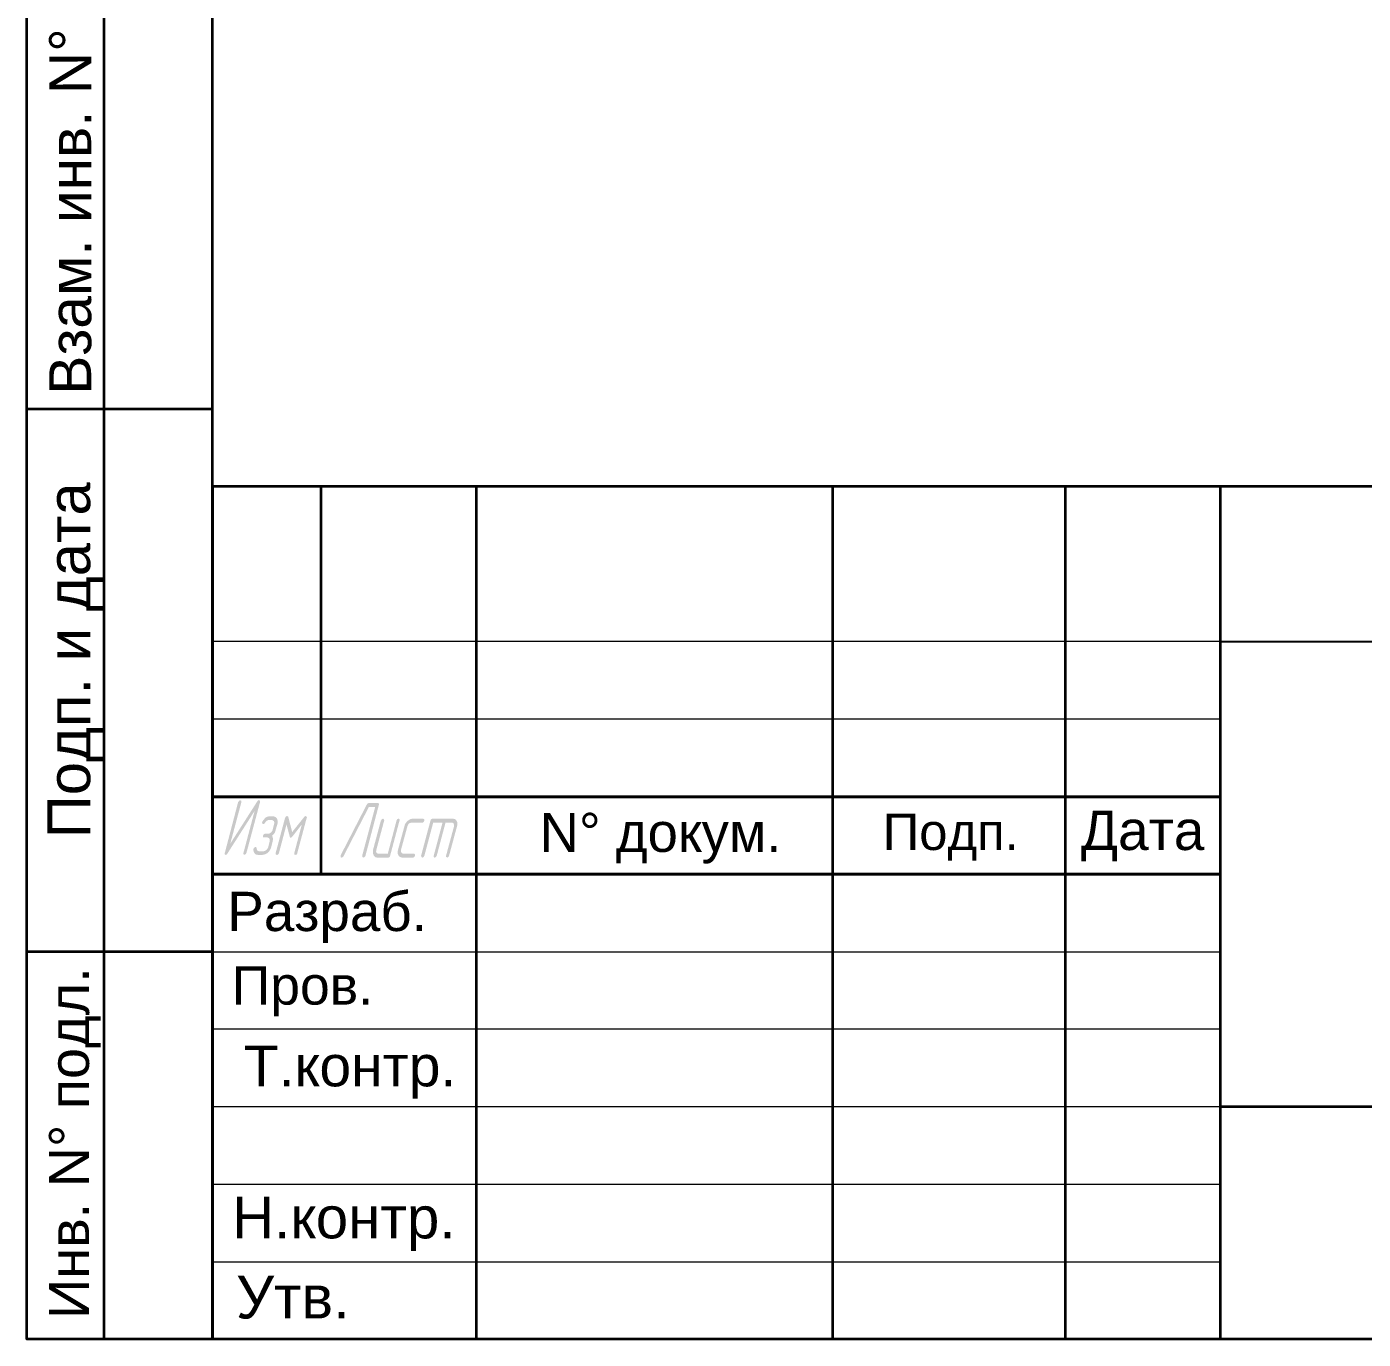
# Model space of a CAD drawing. Header units: millimetres. Extents: x 110 to 278, y 45 to 290.
# Drawn here: x 110.3 to 183.9, y 45.3 to 117.5 of the extents above; entities that cross this region are included whole.
import ezdxf

# ---------------------------------------------------------------- set-up
doc = ezdxf.new("R2010")
doc.units = ezdxf.units.MM
doc.styles.add('Arial$001', font='arial.ttf', dxfattribs={"height": 3.841954})

msp = doc.modelspace()

# ---------------------------------------------------------------- hatches: boundary and pattern name
at = {"true_color": 0x000007}
h = msp.add_hatch(color=7, dxfattribs=at)
h.paths.add_polyline_path([(122.433, 72.064), (122.433, 72.064), (122.431, 72.06), (122.429, 72.056), (122.427, 72.052), (122.425, 72.049), (122.423, 72.045), (122.42, 72.042), (122.418, 72.038), (122.416, 72.035), (122.414, 72.032), (122.412, 72.029), (122.41, 72.026), (122.408, 72.023), (122.406, 72.019), (122.404, 72.016), (122.402, 72.013), (122.4, 72.01), (122.398, 72.007), (122.396, 72.003), (122.394, 72), (122.392, 71.997), (122.389, 71.993), (122.387, 71.989), (122.385, 71.985), (122.383, 71.981), (122.383, 71.981), (122.381, 71.979), (122.379, 71.977), (122.377, 71.976), (122.375, 71.974), (122.373, 71.973), (122.371, 71.972), (122.368, 71.971), (122.366, 71.97), (122.364, 71.969), (122.361, 71.968), (122.359, 71.967), (122.356, 71.967), (122.354, 71.966), (122.351, 71.966), (122.348, 71.966), (122.345, 71.965), (122.342, 71.965), (122.339, 71.965), (122.336, 71.965), (122.332, 71.965), (122.329, 71.965), (122.325, 71.965), (122.321, 71.965), (122.317, 71.965), (122.315, 71.965), (122.313, 71.965), (122.311, 71.965), (122.309, 71.965), (122.307, 71.965), (122.305, 71.965), (122.303, 71.965), (122.301, 71.965), (122.298, 71.966), (122.296, 71.966), (122.294, 71.966), (122.292, 71.967), (122.29, 71.967), (122.288, 71.968), (122.286, 71.969), (122.284, 71.97), (122.282, 71.971), (122.28, 71.972), (122.278, 71.973), (122.276, 71.974), (122.274, 71.976), (122.272, 71.977), (122.27, 71.979), (122.267, 71.981), (122.267, 71.981), (122.265, 71.983), (122.264, 71.986), (122.262, 71.988), (122.261, 71.991), (122.259, 71.994), (122.258, 71.996), (122.257, 72), (122.256, 72.003), (122.256, 72.006), (122.255, 72.009), (122.255, 72.013), (122.255, 72.016), (122.255, 72.02), (122.255, 72.024), (122.256, 72.028), (122.256, 72.031), (122.257, 72.035), (122.258, 72.039), (122.259, 72.043), (122.261, 72.047), (122.262, 72.052), (122.264, 72.056), (122.265, 72.06), (122.267, 72.064), (122.267, 72.064), (122.88, 74.364), (121.39, 72.031), (121.39, 72.031), (121.386, 72.025), (121.382, 72.019), (121.378, 72.013), (121.374, 72.007), (121.37, 72.002), (121.365, 71.997), (121.361, 71.992), (121.357, 71.987), (121.352, 71.983), (121.348, 71.979), (121.343, 71.975), (121.339, 71.971), (121.334, 71.967), (121.329, 71.964), (121.324, 71.961), (121.319, 71.959), (121.314, 71.956), (121.309, 71.954), (121.304, 71.952), (121.298, 71.951), (121.293, 71.95), (121.287, 71.949), (121.281, 71.948), (121.275, 71.948), (121.275, 71.948), (121.273, 71.948), (121.271, 71.948), (121.268, 71.949), (121.266, 71.949), (121.264, 71.95), (121.263, 71.951), (121.261, 71.952), (121.259, 71.953), (121.257, 71.954), (121.255, 71.956), (121.254, 71.957), (121.252, 71.958), (121.25, 71.96), (121.249, 71.962), (121.248, 71.963), (121.246, 71.965), (121.245, 71.967), (121.244, 71.969), (121.244, 71.971), (121.243, 71.973), (121.242, 71.975), (121.242, 71.977), (121.242, 71.979), (121.242, 71.981), (121.24, 71.983), (121.238, 71.986), (121.236, 71.988), (121.235, 71.991), (121.233, 71.994), (121.232, 71.996), (121.231, 72), (121.231, 72.003), (121.23, 72.006), (121.23, 72.009), (121.229, 72.013), (121.229, 72.016), (121.229, 72.02), (121.23, 72.024), (121.23, 72.028), (121.231, 72.031), (121.231, 72.035), (121.232, 72.039), (121.233, 72.043), (121.235, 72.047), (121.236, 72.052), (121.238, 72.056), (121.24, 72.06), (121.242, 72.064), (121.97, 74.844), (121.97, 74.844), (121.972, 74.846), (121.974, 74.848), (121.976, 74.851), (121.978, 74.853), (121.98, 74.856), (121.982, 74.859), (121.984, 74.862), (121.986, 74.865), (121.988, 74.868), (121.99, 74.871), (121.992, 74.874), (121.994, 74.877), (121.996, 74.88), (121.999, 74.883), (122.001, 74.886), (122.003, 74.889), (122.005, 74.892), (122.007, 74.895), (122.009, 74.898), (122.011, 74.9), (122.013, 74.903), (122.015, 74.905), (122.017, 74.908), (122.019, 74.91), (122.019, 74.91), (122.021, 74.914), (122.024, 74.918), (122.026, 74.921), (122.029, 74.924), (122.031, 74.927), (122.034, 74.929), (122.037, 74.931), (122.04, 74.933), (122.043, 74.935), (122.046, 74.936), (122.049, 74.938), (122.052, 74.939), (122.055, 74.94), (122.059, 74.941), (122.062, 74.941), (122.065, 74.942), (122.068, 74.942), (122.07, 74.943), (122.073, 74.943), (122.076, 74.943), (122.079, 74.943), (122.081, 74.943), (122.083, 74.943), (122.085, 74.943), (122.088, 74.943), (122.09, 74.943), (122.092, 74.943), (122.094, 74.943), (122.096, 74.943), (122.098, 74.943), (122.1, 74.943), (122.102, 74.942), (122.104, 74.942), (122.106, 74.942), (122.108, 74.941), (122.11, 74.941), (122.112, 74.94), (122.114, 74.94), (122.116, 74.939), (122.119, 74.938), (122.121, 74.937), (122.123, 74.936), (122.125, 74.935), (122.127, 74.933), (122.129, 74.932), (122.131, 74.93), (122.133, 74.928), (122.135, 74.926), (122.135, 74.926), (122.137, 74.924), (122.139, 74.922), (122.141, 74.92), (122.142, 74.917), (122.143, 74.914), (122.145, 74.911), (122.146, 74.908), (122.147, 74.905), (122.148, 74.902), (122.148, 74.898), (122.149, 74.895), (122.15, 74.891), (122.15, 74.888), (122.15, 74.884), (122.151, 74.88), (122.151, 74.876), (122.151, 74.872), (122.151, 74.868), (122.151, 74.864), (122.152, 74.86), (122.152, 74.856), (122.152, 74.852), (122.152, 74.848), (122.152, 74.844), (122.152, 74.844), (121.539, 72.56), (123.029, 74.893), (123.029, 74.893), (123.033, 74.899), (123.037, 74.905), (123.041, 74.91), (123.045, 74.916), (123.049, 74.92), (123.053, 74.925), (123.058, 74.929), (123.062, 74.933), (123.066, 74.936), (123.07, 74.939), (123.074, 74.942), (123.078, 74.945), (123.082, 74.948), (123.086, 74.95), (123.091, 74.952), (123.095, 74.953), (123.099, 74.955), (123.103, 74.956), (123.107, 74.957), (123.111, 74.958), (123.115, 74.959), (123.12, 74.959), (123.124, 74.959), (123.128, 74.96), (123.128, 74.96), (123.13, 74.96), (123.132, 74.96), (123.134, 74.96), (123.136, 74.959), (123.138, 74.959), (123.14, 74.959), (123.142, 74.959), (123.144, 74.958), (123.146, 74.958), (123.147, 74.957), (123.149, 74.956), (123.151, 74.955), (123.152, 74.954), (123.154, 74.953), (123.155, 74.951), (123.156, 74.95), (123.157, 74.948), (123.158, 74.946), (123.159, 74.943), (123.16, 74.94), (123.16, 74.937), (123.161, 74.934), (123.161, 74.93), (123.161, 74.926), (123.163, 74.924), (123.165, 74.922), (123.166, 74.92), (123.168, 74.917), (123.169, 74.914), (123.171, 74.911), (123.172, 74.908), (123.173, 74.905), (123.173, 74.902), (123.174, 74.898), (123.175, 74.895), (123.175, 74.891), (123.176, 74.888), (123.176, 74.884), (123.177, 74.88), (123.177, 74.876), (123.177, 74.872), (123.177, 74.868), (123.177, 74.864), (123.177, 74.86), (123.177, 74.856), (123.177, 74.852), (123.177, 74.848), (123.177, 74.844)])
h.paths.add_polyline_path([(122.433, 72.064), (123.177, 74.844)])
edge = h.paths.add_edge_path()
edge.add_spline(control_points=[(123.839, 73.007), (123.889, 72.924), (123.906, 72.809), (123.872, 72.693)], knot_values=[0, 0, 0, 0, 1, 1, 1, 1], degree=3, periodic=0)
edge.add_line((123.872, 72.693), (123.79, 72.362))
edge.add_spline(control_points=[(123.79, 72.362), (123.757, 72.246), (123.69, 72.147), (123.608, 72.064), (123.608, 72.064), (123.575, 72.031), (123.525, 72.014), (123.459, 71.981), (123.459, 71.981), (123.393, 71.948), (123.36, 71.948), (123.31, 71.948)], knot_values=[0, 0, 0, 0, 0.083333, 0.083333, 0.083333, 0.083433, 0.166667, 0.166667, 0.166667, 0.166767, 1, 1, 1, 1], degree=3, periodic=0)
edge.add_line((123.31, 71.948), (123.062, 71.948))
edge.add_spline(control_points=[(123.062, 71.948), (122.995, 71.948), (122.929, 71.965), (122.896, 72.014), (122.896, 72.014), (122.847, 72.064), (122.813, 72.147), (122.813, 72.229)], knot_values=[0, 0, 0, 0, 0.125, 0.125, 0.125, 0.1251, 1, 1, 1, 1], degree=3, periodic=0)
edge.add_line((122.813, 72.229), (122.813, 72.279))
edge.add_spline(control_points=[(122.813, 72.279), (122.83, 72.296), (122.847, 72.329), (122.863, 72.345), (122.863, 72.345), (122.88, 72.362), (122.913, 72.378), (122.929, 72.378), (122.929, 72.378), (122.979, 72.378), (122.995, 72.345), (122.995, 72.312), (122.995, 72.312), (122.995, 72.263), (122.995, 72.229), (123.029, 72.196), (123.029, 72.196), (123.045, 72.163), (123.078, 72.147), (123.111, 72.147)], knot_values=[0, 0, 0, 0, 0.05, 0.05, 0.05, 0.0501, 0.1, 0.1, 0.1, 0.1001, 0.15, 0.15, 0.15, 0.1501, 0.2, 0.2, 0.2, 0.2001, 1, 1, 1, 1], degree=3, periodic=0)
edge.add_line((123.111, 72.147), (123.376, 72.147))
edge.add_spline(control_points=[(123.376, 72.147), (123.426, 72.147), (123.475, 72.18), (123.525, 72.213), (123.525, 72.213), (123.575, 72.263), (123.608, 72.312), (123.624, 72.362)], knot_values=[0, 0, 0, 0, 0.125, 0.125, 0.125, 0.1251, 1, 1, 1, 1], degree=3, periodic=0)
edge.add_line((123.624, 72.362), (123.707, 72.693))
edge.add_spline(control_points=[(123.707, 72.693), (123.724, 72.742), (123.707, 72.792), (123.69, 72.842), (123.69, 72.842), (123.657, 72.875), (123.624, 72.908), (123.575, 72.908)], knot_values=[0, 0, 0, 0, 0.125, 0.125, 0.125, 0.1251, 1, 1, 1, 1], degree=3, periodic=0)
edge.add_line((123.575, 72.908), (123.393, 72.908))
edge.add_spline(control_points=[(123.393, 72.908), (123.376, 72.908), (123.36, 72.908), (123.343, 72.924), (123.343, 72.924), (123.343, 72.957), (123.343, 72.974), (123.343, 73.007), (123.343, 73.007), (123.343, 73.024), (123.36, 73.04), (123.376, 73.073), (123.376, 73.073), (123.409, 73.106), (123.426, 73.106), (123.459, 73.106)], knot_values=[0, 0, 0, 0, 0.0625, 0.0625, 0.0625, 0.0626, 0.125, 0.125, 0.125, 0.1251, 0.1875, 0.1875, 0.1875, 0.1876, 1, 1, 1, 1], degree=3, periodic=0)
edge.add_line((123.459, 73.106), (123.624, 73.106))
edge.add_spline(control_points=[(123.624, 73.106), (123.674, 73.106), (123.724, 73.139), (123.773, 73.173), (123.773, 73.173), (123.823, 73.222), (123.856, 73.272), (123.872, 73.321)], knot_values=[0, 0, 0, 0, 0.125, 0.125, 0.125, 0.1251, 1, 1, 1, 1], degree=3, periodic=0)
edge.add_line((123.872, 73.321), (123.955, 73.652))
edge.add_spline(control_points=[(123.955, 73.652), (123.972, 73.702), (123.972, 73.752), (123.939, 73.801), (123.939, 73.801), (123.906, 73.834), (123.872, 73.868), (123.823, 73.868)], knot_values=[0, 0, 0, 0, 0.125, 0.125, 0.125, 0.1251, 1, 1, 1, 1], degree=3, periodic=0)
edge.add_line((123.823, 73.868), (123.657, 73.868))
edge.add_spline(control_points=[(123.657, 73.868), (123.624, 73.868), (123.591, 73.851), (123.542, 73.818), (123.542, 73.818), (123.508, 73.801), (123.475, 73.752), (123.459, 73.719), (123.459, 73.719), (123.442, 73.702), (123.426, 73.685), (123.409, 73.652)], knot_values=[0, 0, 0, 0, 0.083333, 0.083333, 0.083333, 0.083433, 0.166667, 0.166667, 0.166667, 0.166767, 1, 1, 1, 1], degree=3, periodic=0)
edge.add_line((123.409, 73.652), (123.393, 73.652))
edge.add_line((123.393, 73.652), (123.36, 73.636))
edge.add_spline(control_points=[(123.36, 73.636), (123.326, 73.636), (123.31, 73.652), (123.31, 73.669), (123.31, 73.669), (123.293, 73.685), (123.293, 73.719), (123.293, 73.735)], knot_values=[0, 0, 0, 0, 0.125, 0.125, 0.125, 0.1251, 1, 1, 1, 1], degree=3, periodic=0)
edge.add_line((123.293, 73.735), (123.31, 73.785))
edge.add_spline(control_points=[(123.31, 73.785), (123.36, 73.868), (123.426, 73.934), (123.492, 74), (123.492, 74), (123.558, 74.05), (123.641, 74.066), (123.707, 74.066)], knot_values=[0, 0, 0, 0, 0.125, 0.125, 0.125, 0.1251, 1, 1, 1, 1], degree=3, periodic=0)
edge.add_line((123.707, 74.066), (123.889, 74.066))
edge.add_spline(control_points=[(123.889, 74.066), (123.972, 74.066), (124.054, 74.033), (124.104, 73.95), (124.104, 73.95), (124.154, 73.868), (124.154, 73.768), (124.137, 73.652)], knot_values=[0, 0, 0, 0, 0.125, 0.125, 0.125, 0.1251, 1, 1, 1, 1], degree=3, periodic=0)
edge.add_line((124.137, 73.652), (124.038, 73.321))
edge.add_spline(control_points=[(124.038, 73.321), (124.021, 73.255), (124.005, 73.189), (123.972, 73.139), (123.972, 73.139), (123.939, 73.106), (123.906, 73.057), (123.839, 73.007)], knot_values=[0, 0, 0, 0, 0.125, 0.125, 0.125, 0.1251, 1, 1, 1, 1], degree=3, periodic=0)
h.paths.add_polyline_path([(125.229, 72.047), (125.229, 72.047), (125.229, 72.043), (125.229, 72.039), (125.228, 72.035), (125.228, 72.031), (125.227, 72.027), (125.226, 72.023), (125.225, 72.019), (125.224, 72.015), (125.223, 72.011), (125.222, 72.007), (125.22, 72.003), (125.219, 72), (125.217, 71.996), (125.216, 71.993), (125.214, 71.989), (125.212, 71.986), (125.21, 71.983), (125.208, 71.98), (125.206, 71.977), (125.204, 71.974), (125.202, 71.972), (125.2, 71.969), (125.198, 71.967), (125.196, 71.965), (125.196, 71.965), (125.192, 71.963), (125.188, 71.961), (125.184, 71.959), (125.181, 71.958), (125.177, 71.956), (125.174, 71.955), (125.171, 71.954), (125.168, 71.953), (125.165, 71.952), (125.162, 71.951), (125.159, 71.951), (125.157, 71.95), (125.154, 71.95), (125.152, 71.949), (125.149, 71.949), (125.147, 71.949), (125.145, 71.949), (125.143, 71.948), (125.14, 71.948), (125.138, 71.948), (125.136, 71.948), (125.134, 71.948), (125.132, 71.948), (125.13, 71.948), (125.128, 71.948), (125.126, 71.948), (125.124, 71.948), (125.122, 71.948), (125.119, 71.948), (125.117, 71.948), (125.115, 71.949), (125.113, 71.949), (125.11, 71.949), (125.108, 71.949), (125.106, 71.95), (125.103, 71.95), (125.1, 71.951), (125.098, 71.951), (125.095, 71.952), (125.092, 71.953), (125.089, 71.954), (125.086, 71.955), (125.082, 71.956), (125.079, 71.958), (125.075, 71.959), (125.072, 71.961), (125.068, 71.963), (125.064, 71.965), (125.064, 71.965), (125.064, 71.967), (125.064, 71.969), (125.064, 71.972), (125.064, 71.974), (125.064, 71.977), (125.064, 71.98), (125.064, 71.983), (125.064, 71.986), (125.064, 71.989), (125.064, 71.993), (125.064, 71.996), (125.064, 72), (125.064, 72.003), (125.064, 72.007), (125.064, 72.011), (125.064, 72.015), (125.064, 72.019), (125.064, 72.023), (125.064, 72.027), (125.064, 72.031), (125.064, 72.035), (125.064, 72.039), (125.064, 72.043), (125.064, 72.047), (125.064, 72.047), (125.477, 73.619), (124.948, 72.941), (124.948, 72.941), (124.944, 72.937), (124.94, 72.933), (124.936, 72.929), (124.933, 72.926), (124.929, 72.922), (124.926, 72.919), (124.922, 72.916), (124.919, 72.913), (124.916, 72.911), (124.913, 72.908), (124.91, 72.906), (124.907, 72.904), (124.903, 72.902), (124.9, 72.9), (124.897, 72.898), (124.894, 72.897), (124.891, 72.895), (124.887, 72.894), (124.884, 72.893), (124.881, 72.893), (124.877, 72.892), (124.873, 72.892), (124.869, 72.891), (124.865, 72.891), (124.865, 72.891), (124.861, 72.891), (124.857, 72.892), (124.854, 72.892), (124.85, 72.893), (124.847, 72.893), (124.844, 72.894), (124.84, 72.895), (124.838, 72.897), (124.835, 72.898), (124.832, 72.9), (124.83, 72.902), (124.828, 72.904), (124.826, 72.906), (124.824, 72.908), (124.823, 72.911), (124.821, 72.913), (124.82, 72.916), (124.819, 72.919), (124.818, 72.922), (124.817, 72.926), (124.816, 72.929), (124.816, 72.933), (124.816, 72.937), (124.816, 72.941), (124.634, 73.619), (124.22, 72.047), (124.22, 72.047), (124.218, 72.043), (124.216, 72.039), (124.214, 72.035), (124.212, 72.031), (124.21, 72.027), (124.208, 72.023), (124.205, 72.019), (124.203, 72.015), (124.201, 72.011), (124.199, 72.007), (124.197, 72.003), (124.195, 72), (124.193, 71.996), (124.191, 71.993), (124.189, 71.989), (124.187, 71.986), (124.185, 71.983), (124.183, 71.98), (124.181, 71.977), (124.179, 71.974), (124.176, 71.972), (124.174, 71.969), (124.172, 71.967), (124.17, 71.965), (124.17, 71.965), (124.168, 71.963), (124.166, 71.961), (124.163, 71.959), (124.161, 71.958), (124.158, 71.956), (124.155, 71.955), (124.152, 71.954), (124.149, 71.953), (124.146, 71.952), (124.143, 71.951), (124.14, 71.951), (124.137, 71.95), (124.134, 71.95), (124.131, 71.949), (124.128, 71.949), (124.125, 71.949), (124.122, 71.949), (124.119, 71.948), (124.116, 71.948), (124.114, 71.948), (124.111, 71.948), (124.109, 71.948), (124.106, 71.948), (124.104, 71.948), (124.102, 71.948), (124.1, 71.948), (124.098, 71.948), (124.096, 71.948), (124.094, 71.948), (124.092, 71.948), (124.09, 71.949), (124.088, 71.949), (124.085, 71.949), (124.083, 71.949), (124.081, 71.95), (124.079, 71.95), (124.077, 71.951), (124.075, 71.951), (124.073, 71.952), (124.071, 71.953), (124.069, 71.954), (124.067, 71.955), (124.065, 71.956), (124.063, 71.958), (124.061, 71.959), (124.059, 71.961), (124.057, 71.963), (124.054, 71.965), (124.054, 71.965), (124.052, 71.967), (124.051, 71.969), (124.049, 71.972), (124.047, 71.974), (124.046, 71.977), (124.045, 71.98), (124.044, 71.983), (124.043, 71.986), (124.042, 71.989), (124.041, 71.993), (124.041, 71.996), (124.04, 72), (124.039, 72.003), (124.039, 72.007), (124.039, 72.011), (124.039, 72.015), (124.038, 72.019), (124.038, 72.023), (124.038, 72.027), (124.038, 72.031), (124.038, 72.035), (124.038, 72.039), (124.038, 72.043), (124.038, 72.047), (124.038, 72.047), (124.551, 73.967), (124.551, 73.967), (124.553, 73.971), (124.555, 73.975), (124.557, 73.978), (124.559, 73.982), (124.561, 73.986), (124.563, 73.989), (124.565, 73.992), (124.567, 73.996), (124.569, 73.999), (124.572, 74.002), (124.574, 74.005), (124.576, 74.008), (124.578, 74.011), (124.58, 74.014), (124.582, 74.018), (124.584, 74.021), (124.586, 74.024), (124.588, 74.027), (124.59, 74.031), (124.592, 74.034), (124.594, 74.038), (124.596, 74.042), (124.598, 74.045), (124.6, 74.05), (124.6, 74.05), (124.603, 74.052), (124.605, 74.054), (124.607, 74.056), (124.61, 74.058), (124.613, 74.06), (124.615, 74.062), (124.618, 74.064), (124.621, 74.065), (124.624, 74.067), (124.627, 74.069), (124.63, 74.071), (124.634, 74.072), (124.637, 74.074), (124.64, 74.075), (124.643, 74.077), (124.646, 74.078), (124.649, 74.079), (124.652, 74.08), (124.654, 74.081), (124.657, 74.081), (124.66, 74.082), (124.662, 74.082), (124.665, 74.083), (124.667, 74.083), (124.669, 74.083), (124.671, 74.082), (124.673, 74.082), (124.675, 74.081), (124.677, 74.081), (124.679, 74.08), (124.681, 74.079), (124.683, 74.078), (124.684, 74.077), (124.686, 74.076), (124.688, 74.075), (124.689, 74.074), (124.691, 74.073), (124.692, 74.072), (124.694, 74.071), (124.695, 74.07), (124.696, 74.069), (124.697, 74.069), (124.698, 74.068), (124.698, 74.067), (124.699, 74.067), (124.699, 74.066), (124.7, 74.066), (124.7, 74.066), (124.7, 74.066), (124.702, 74.066), (124.704, 74.066), (124.705, 74.065), (124.707, 74.065), (124.708, 74.064), (124.71, 74.063), (124.711, 74.062), (124.712, 74.061), (124.713, 74.06), (124.714, 74.059), (124.715, 74.057), (124.716, 74.056), (124.717, 74.054), (124.718, 74.052), (124.719, 74.051), (124.721, 74.049), (124.722, 74.047), (124.723, 74.045), (124.724, 74.043), (124.726, 74.041), (124.727, 74.039), (124.729, 74.037), (124.731, 74.035), (124.733, 74.033), (124.733, 74.033), (124.948, 73.206), (125.61, 74.033), (125.61, 74.033), (125.614, 74.037), (125.618, 74.041), (125.622, 74.045), (125.625, 74.048), (125.629, 74.051), (125.632, 74.055), (125.635, 74.058), (125.639, 74.061), (125.642, 74.063), (125.645, 74.066), (125.648, 74.068), (125.651, 74.07), (125.654, 74.072), (125.657, 74.074), (125.661, 74.076), (125.664, 74.077), (125.667, 74.078), (125.67, 74.08), (125.674, 74.08), (125.677, 74.081), (125.681, 74.082), (125.685, 74.082), (125.688, 74.083), (125.693, 74.083), (125.693, 74.083), (125.695, 74.083), (125.697, 74.082), (125.699, 74.082), (125.701, 74.081), (125.703, 74.081), (125.705, 74.08), (125.707, 74.079), (125.709, 74.078), (125.711, 74.077), (125.713, 74.075), (125.715, 74.074), (125.717, 74.072), (125.719, 74.071), (125.721, 74.069), (125.724, 74.067), (125.726, 74.065), (125.728, 74.064), (125.73, 74.062), (125.732, 74.06), (125.734, 74.058), (125.736, 74.056), (125.738, 74.054), (125.74, 74.052), (125.742, 74.05), (125.744, 74.047), (125.746, 74.045), (125.748, 74.043), (125.749, 74.04), (125.75, 74.037), (125.751, 74.034), (125.752, 74.031), (125.753, 74.028), (125.754, 74.025), (125.754, 74.021), (125.754, 74.018), (125.755, 74.014), (125.754, 74.011), (125.754, 74.007), (125.754, 74.003), (125.753, 73.999), (125.752, 73.995), (125.751, 73.991), (125.75, 73.987), (125.749, 73.983), (125.748, 73.979), (125.746, 73.975), (125.744, 73.971), (125.742, 73.967)])
h.paths.add_polyline_path([(125.229, 72.047), (125.742, 73.967)])
h = msp.add_hatch(color=7, dxfattribs=at)
h.paths.add_polyline_path([(128.985, 71.915), (128.985, 71.915), (128.983, 71.911), (128.981, 71.907), (128.979, 71.903), (128.977, 71.899), (128.975, 71.895), (128.973, 71.89), (128.971, 71.886), (128.969, 71.883), (128.967, 71.879), (128.965, 71.875), (128.963, 71.871), (128.96, 71.867), (128.958, 71.864), (128.956, 71.86), (128.954, 71.857), (128.952, 71.854), (128.95, 71.851), (128.948, 71.848), (128.946, 71.845), (128.944, 71.842), (128.942, 71.839), (128.94, 71.837), (128.938, 71.834), (128.936, 71.832), (128.936, 71.832), (128.933, 71.83), (128.931, 71.828), (128.929, 71.826), (128.926, 71.824), (128.923, 71.822), (128.921, 71.82), (128.918, 71.818), (128.915, 71.816), (128.912, 71.815), (128.909, 71.813), (128.906, 71.811), (128.903, 71.81), (128.899, 71.808), (128.896, 71.807), (128.893, 71.805), (128.89, 71.804), (128.887, 71.803), (128.884, 71.802), (128.882, 71.801), (128.879, 71.801), (128.876, 71.8), (128.874, 71.8), (128.872, 71.799), (128.869, 71.799), (128.867, 71.799), (128.865, 71.8), (128.863, 71.8), (128.861, 71.801), (128.859, 71.801), (128.857, 71.802), (128.855, 71.803), (128.853, 71.804), (128.851, 71.805), (128.849, 71.807), (128.847, 71.808), (128.845, 71.81), (128.843, 71.811), (128.84, 71.813), (128.838, 71.815), (128.836, 71.816), (128.834, 71.818), (128.832, 71.82), (128.83, 71.822), (128.828, 71.824), (128.826, 71.826), (128.824, 71.828), (128.822, 71.83), (128.82, 71.832), (128.82, 71.832), (128.818, 71.834), (128.816, 71.836), (128.814, 71.839), (128.813, 71.841), (128.811, 71.843), (128.81, 71.845), (128.809, 71.848), (128.808, 71.85), (128.807, 71.853), (128.807, 71.855), (128.806, 71.858), (128.805, 71.861), (128.805, 71.864), (128.804, 71.868), (128.804, 71.871), (128.804, 71.875), (128.804, 71.879), (128.804, 71.883), (128.803, 71.888), (128.803, 71.893), (128.803, 71.898), (128.803, 71.903), (128.803, 71.909), (128.803, 71.915), (128.803, 71.915), (129.515, 74.579), (129.167, 74.579), (127.777, 71.882), (127.777, 71.882), (127.773, 71.876), (127.769, 71.87), (127.765, 71.864), (127.761, 71.859), (127.757, 71.853), (127.753, 71.848), (127.748, 71.843), (127.744, 71.838), (127.74, 71.834), (127.736, 71.83), (127.732, 71.826), (127.728, 71.822), (127.724, 71.818), (127.719, 71.815), (127.715, 71.812), (127.711, 71.81), (127.707, 71.807), (127.703, 71.805), (127.699, 71.803), (127.695, 71.802), (127.691, 71.801), (127.686, 71.8), (127.682, 71.799), (127.678, 71.799), (127.678, 71.799), (127.674, 71.799), (127.67, 71.8), (127.666, 71.8), (127.663, 71.801), (127.659, 71.801), (127.656, 71.802), (127.653, 71.803), (127.65, 71.804), (127.647, 71.805), (127.644, 71.807), (127.641, 71.808), (127.639, 71.81), (127.636, 71.811), (127.634, 71.813), (127.631, 71.815), (127.629, 71.816), (127.627, 71.818), (127.625, 71.82), (127.622, 71.822), (127.62, 71.824), (127.618, 71.826), (127.616, 71.828), (127.614, 71.83), (127.612, 71.832), (127.612, 71.834), (127.612, 71.837), (127.612, 71.839), (127.612, 71.842), (127.612, 71.845), (127.612, 71.847), (127.612, 71.85), (127.612, 71.853), (127.612, 71.856), (127.612, 71.859), (127.612, 71.862), (127.612, 71.865), (127.612, 71.868), (127.612, 71.872), (127.612, 71.875), (127.612, 71.878), (127.612, 71.881), (127.612, 71.883), (127.612, 71.886), (127.612, 71.889), (127.612, 71.892), (127.612, 71.894), (127.612, 71.896), (127.612, 71.898), (127.628, 71.948), (129.051, 74.711), (129.051, 74.711), (129.056, 74.717), (129.06, 74.723), (129.064, 74.729), (129.068, 74.735), (129.072, 74.74), (129.076, 74.745), (129.08, 74.75), (129.085, 74.755), (129.089, 74.759), (129.093, 74.764), (129.097, 74.768), (129.101, 74.771), (129.105, 74.775), (129.109, 74.778), (129.113, 74.781), (129.118, 74.784), (129.122, 74.786), (129.126, 74.788), (129.13, 74.79), (129.134, 74.791), (129.138, 74.793), (129.142, 74.793), (129.147, 74.794), (129.151, 74.794), (129.151, 74.794), (129.664, 74.794), (129.664, 74.794), (129.67, 74.794), (129.676, 74.793), (129.681, 74.793), (129.687, 74.791), (129.692, 74.79), (129.697, 74.788), (129.702, 74.785), (129.706, 74.782), (129.71, 74.779), (129.713, 74.776), (129.717, 74.772), (129.72, 74.767), (129.722, 74.762), (129.724, 74.757), (129.725, 74.751), (129.726, 74.745), (129.727, 74.738), (129.726, 74.731), (129.726, 74.724), (129.725, 74.716), (129.723, 74.707), (129.72, 74.698), (129.717, 74.688), (129.713, 74.678), (129.713, 74.678)])
h.paths.add_polyline_path([(128.985, 71.915), (129.713, 74.678)])
h.paths.add_polyline_path([(130.342, 71.915), (130.342, 71.915), (130.34, 71.905), (130.338, 71.895), (130.335, 71.886), (130.332, 71.878), (130.329, 71.87), (130.326, 71.862), (130.323, 71.855), (130.319, 71.848), (130.316, 71.842), (130.312, 71.836), (130.307, 71.831), (130.303, 71.826), (130.298, 71.822), (130.293, 71.818), (130.288, 71.814), (130.282, 71.811), (130.276, 71.808), (130.27, 71.806), (130.263, 71.804), (130.257, 71.802), (130.25, 71.801), (130.242, 71.8), (130.234, 71.799), (130.226, 71.799), (130.226, 71.799), (129.631, 71.799), (129.631, 71.799), (129.618, 71.799), (129.606, 71.8), (129.595, 71.802), (129.584, 71.803), (129.573, 71.806), (129.562, 71.808), (129.552, 71.811), (129.542, 71.815), (129.533, 71.819), (129.524, 71.824), (129.515, 71.829), (129.506, 71.834), (129.498, 71.84), (129.491, 71.847), (129.483, 71.853), (129.476, 71.86), (129.469, 71.868), (129.463, 71.876), (129.457, 71.884), (129.451, 71.893), (129.446, 71.902), (129.441, 71.912), (129.436, 71.921), (129.432, 71.932), (129.432, 71.932), (129.426, 71.942), (129.421, 71.953), (129.416, 71.963), (129.411, 71.974), (129.407, 71.985), (129.404, 71.997), (129.4, 72.008), (129.398, 72.02), (129.395, 72.032), (129.393, 72.044), (129.392, 72.056), (129.391, 72.068), (129.39, 72.081), (129.389, 72.093), (129.389, 72.106), (129.389, 72.119), (129.389, 72.132), (129.39, 72.146), (129.391, 72.159), (129.392, 72.173), (129.394, 72.187), (129.395, 72.201), (129.397, 72.215), (129.399, 72.229), (129.829, 73.834), (129.829, 73.834), (129.831, 73.836), (129.833, 73.839), (129.835, 73.841), (129.836, 73.843), (129.838, 73.845), (129.839, 73.847), (129.841, 73.849), (129.842, 73.852), (129.843, 73.854), (129.845, 73.856), (129.846, 73.859), (129.848, 73.861), (129.849, 73.864), (129.851, 73.867), (129.853, 73.869), (129.855, 73.872), (129.857, 73.875), (129.859, 73.879), (129.862, 73.882), (129.865, 73.885), (129.868, 73.889), (129.871, 73.893), (129.875, 73.897), (129.879, 73.901), (129.879, 73.901), (129.881, 73.903), (129.883, 73.905), (129.886, 73.907), (129.888, 73.909), (129.891, 73.911), (129.894, 73.913), (129.897, 73.915), (129.9, 73.917), (129.903, 73.918), (129.906, 73.92), (129.909, 73.922), (129.912, 73.923), (129.915, 73.925), (129.918, 73.926), (129.921, 73.928), (129.924, 73.929), (129.927, 73.93), (129.93, 73.931), (129.933, 73.932), (129.935, 73.932), (129.938, 73.933), (129.94, 73.933), (129.943, 73.934), (129.945, 73.934), (129.947, 73.934), (129.949, 73.934), (129.951, 73.934), (129.953, 73.934), (129.955, 73.933), (129.957, 73.933), (129.959, 73.933), (129.961, 73.932), (129.964, 73.932), (129.966, 73.931), (129.968, 73.931), (129.97, 73.93), (129.972, 73.928), (129.974, 73.927), (129.976, 73.926), (129.978, 73.924), (129.98, 73.922), (129.982, 73.92), (129.984, 73.917), (129.986, 73.915), (129.988, 73.912), (129.99, 73.908), (129.993, 73.905), (129.995, 73.901), (129.995, 73.901), (129.997, 73.899), (129.998, 73.896), (130, 73.894), (130.002, 73.892), (130.003, 73.89), (130.004, 73.888), (130.005, 73.886), (130.006, 73.883), (130.007, 73.881), (130.008, 73.879), (130.009, 73.876), (130.009, 73.874), (130.01, 73.871), (130.01, 73.868), (130.01, 73.866), (130.011, 73.863), (130.011, 73.86), (130.011, 73.856), (130.011, 73.853), (130.011, 73.85), (130.011, 73.846), (130.011, 73.842), (130.011, 73.838), (130.011, 73.834), (130.011, 73.834), (129.581, 72.229), (129.581, 72.229), (129.579, 72.221), (129.577, 72.213), (129.575, 72.205), (129.574, 72.198), (129.573, 72.19), (129.572, 72.183), (129.571, 72.176), (129.57, 72.169), (129.569, 72.162), (129.569, 72.155), (129.569, 72.149), (129.569, 72.143), (129.569, 72.136), (129.569, 72.13), (129.569, 72.125), (129.57, 72.119), (129.571, 72.114), (129.572, 72.108), (129.573, 72.103), (129.574, 72.098), (129.575, 72.094), (129.577, 72.089), (129.579, 72.085), (129.581, 72.081), (129.581, 72.081), (129.585, 72.074), (129.589, 72.069), (129.593, 72.063), (129.598, 72.058), (129.602, 72.054), (129.606, 72.049), (129.61, 72.045), (129.615, 72.041), (129.619, 72.038), (129.623, 72.034), (129.628, 72.032), (129.633, 72.029), (129.637, 72.026), (129.642, 72.024), (129.647, 72.022), (129.652, 72.02), (129.657, 72.019), (129.662, 72.018), (129.668, 72.017), (129.673, 72.016), (129.679, 72.015), (129.685, 72.015), (129.691, 72.014), (129.697, 72.014), (130.21, 72.014), (130.69, 73.834), (130.69, 73.834), (130.69, 73.836), (130.69, 73.839), (130.69, 73.841), (130.691, 73.843), (130.692, 73.845), (130.692, 73.847), (130.693, 73.849), (130.694, 73.852), (130.696, 73.854), (130.697, 73.856), (130.698, 73.859), (130.7, 73.861), (130.701, 73.864), (130.703, 73.867), (130.705, 73.869), (130.707, 73.872), (130.709, 73.875), (130.71, 73.879), (130.712, 73.882), (130.714, 73.885), (130.716, 73.889), (130.718, 73.893), (130.721, 73.897), (130.723, 73.901), (130.723, 73.901), (130.727, 73.903), (130.731, 73.905), (130.734, 73.907), (130.738, 73.909), (130.741, 73.911), (130.745, 73.913), (130.748, 73.915), (130.751, 73.917), (130.755, 73.918), (130.758, 73.92), (130.761, 73.922), (130.764, 73.923), (130.767, 73.925), (130.77, 73.926), (130.773, 73.928), (130.777, 73.929), (130.78, 73.93), (130.783, 73.931), (130.787, 73.932), (130.79, 73.932), (130.794, 73.933), (130.797, 73.933), (130.801, 73.934), (130.805, 73.934), (130.807, 73.934), (130.809, 73.934), (130.812, 73.934), (130.814, 73.934), (130.816, 73.933), (130.818, 73.933), (130.82, 73.933), (130.822, 73.932), (130.824, 73.932), (130.826, 73.931), (130.828, 73.931), (130.83, 73.93), (130.832, 73.928), (130.834, 73.927), (130.836, 73.926), (130.838, 73.924), (130.841, 73.922), (130.843, 73.92), (130.845, 73.917), (130.847, 73.915), (130.849, 73.912), (130.851, 73.908), (130.853, 73.905), (130.855, 73.901), (130.855, 73.901), (130.857, 73.899), (130.859, 73.896), (130.86, 73.894), (130.862, 73.892), (130.863, 73.89), (130.864, 73.888), (130.865, 73.886), (130.866, 73.883), (130.867, 73.881), (130.867, 73.879), (130.867, 73.876), (130.867, 73.874), (130.867, 73.871), (130.867, 73.868), (130.867, 73.866), (130.866, 73.863), (130.865, 73.86), (130.864, 73.856), (130.863, 73.853), (130.862, 73.85), (130.86, 73.846), (130.859, 73.842), (130.857, 73.838), (130.855, 73.834), (130.855, 73.834)])
h.paths.add_polyline_path([(130.342, 71.915), (130.855, 73.834)])
edge = h.paths.add_edge_path()
edge.add_line((131.6, 71.799), (131.004, 71.799))
edge.add_spline(control_points=[(131.004, 71.799), (130.905, 71.799), (130.838, 71.849), (130.789, 71.932), (130.789, 71.932), (130.739, 72.014), (130.739, 72.114), (130.772, 72.229)], knot_values=[0, 0, 0, 0, 0.125, 0.125, 0.125, 0.1251, 1, 1, 1, 1], degree=3, periodic=0)
edge.add_line((130.772, 72.229), (131.12, 73.503))
edge.add_spline(control_points=[(131.12, 73.503), (131.136, 73.619), (131.202, 73.719), (131.285, 73.801), (131.285, 73.801), (131.384, 73.884), (131.467, 73.934), (131.566, 73.934)], knot_values=[0, 0, 0, 0, 0.125, 0.125, 0.125, 0.1251, 1, 1, 1, 1], degree=3, periodic=0)
edge.add_line((131.566, 73.934), (132.162, 73.934))
edge.add_spline(control_points=[(132.162, 73.934), (132.179, 73.934), (132.195, 73.917), (132.212, 73.901), (132.212, 73.901), (132.228, 73.884), (132.228, 73.851), (132.228, 73.834), (132.228, 73.834), (132.212, 73.801), (132.195, 73.785), (132.179, 73.752), (132.179, 73.752), (132.162, 73.735), (132.129, 73.719), (132.113, 73.719)], knot_values=[0, 0, 0, 0, 0.0625, 0.0625, 0.0625, 0.0626, 0.125, 0.125, 0.125, 0.1251, 0.1875, 0.1875, 0.1875, 0.1876, 1, 1, 1, 1], degree=3, periodic=0)
edge.add_line((132.113, 73.719), (131.517, 73.719))
edge.add_spline(control_points=[(131.517, 73.719), (131.467, 73.719), (131.418, 73.702), (131.368, 73.669), (131.368, 73.669), (131.335, 73.619), (131.302, 73.57), (131.285, 73.503)], knot_values=[0, 0, 0, 0, 0.125, 0.125, 0.125, 0.1251, 1, 1, 1, 1], degree=3, periodic=0)
edge.add_line((131.285, 73.503), (130.938, 72.229))
edge.add_spline(control_points=[(130.938, 72.229), (130.921, 72.163), (130.938, 72.114), (130.954, 72.081), (130.954, 72.081), (130.971, 72.031), (131.004, 72.014), (131.054, 72.014)], knot_values=[0, 0, 0, 0, 0.125, 0.125, 0.125, 0.1251, 1, 1, 1, 1], degree=3, periodic=0)
edge.add_line((131.054, 72.014), (131.649, 72.014))
edge.add_spline(control_points=[(131.649, 72.014), (131.666, 72.014), (131.682, 71.998), (131.699, 71.981), (131.699, 71.981), (131.715, 71.965), (131.715, 71.932), (131.715, 71.915), (131.715, 71.915), (131.699, 71.882), (131.682, 71.865), (131.666, 71.832), (131.666, 71.832), (131.649, 71.816), (131.616, 71.799), (131.6, 71.799)], knot_values=[0, 0, 0, 0, 0.0625, 0.0625, 0.0625, 0.0626, 0.125, 0.125, 0.125, 0.1251, 0.1875, 0.1875, 0.1875, 0.1876, 1, 1, 1, 1], degree=3, periodic=0)
h.paths.add_polyline_path([(133.221, 73.719), (132.708, 73.719), (132.228, 71.915), (132.228, 71.915), (132.226, 71.911), (132.224, 71.907), (132.222, 71.903), (132.22, 71.899), (132.218, 71.895), (132.216, 71.89), (132.214, 71.886), (132.212, 71.883), (132.21, 71.879), (132.208, 71.875), (132.206, 71.871), (132.204, 71.867), (132.201, 71.864), (132.199, 71.86), (132.197, 71.857), (132.195, 71.854), (132.193, 71.851), (132.191, 71.848), (132.189, 71.845), (132.187, 71.842), (132.185, 71.839), (132.183, 71.837), (132.181, 71.834), (132.179, 71.832), (132.179, 71.832), (132.177, 71.83), (132.174, 71.828), (132.172, 71.826), (132.169, 71.824), (132.167, 71.822), (132.164, 71.82), (132.161, 71.818), (132.158, 71.816), (132.155, 71.815), (132.152, 71.813), (132.149, 71.811), (132.146, 71.81), (132.143, 71.808), (132.139, 71.807), (132.136, 71.805), (132.133, 71.804), (132.13, 71.803), (132.128, 71.802), (132.125, 71.801), (132.122, 71.801), (132.119, 71.8), (132.117, 71.8), (132.115, 71.799), (132.113, 71.799), (132.11, 71.799), (132.108, 71.8), (132.106, 71.8), (132.104, 71.801), (132.102, 71.801), (132.1, 71.802), (132.098, 71.803), (132.096, 71.804), (132.094, 71.805), (132.092, 71.807), (132.09, 71.808), (132.088, 71.81), (132.086, 71.811), (132.084, 71.813), (132.081, 71.815), (132.079, 71.816), (132.077, 71.818), (132.075, 71.82), (132.073, 71.822), (132.071, 71.824), (132.069, 71.826), (132.067, 71.828), (132.065, 71.83), (132.063, 71.832), (132.063, 71.832), (132.061, 71.834), (132.059, 71.836), (132.057, 71.839), (132.056, 71.841), (132.055, 71.843), (132.053, 71.845), (132.052, 71.848), (132.051, 71.85), (132.05, 71.853), (132.05, 71.855), (132.049, 71.858), (132.048, 71.861), (132.048, 71.864), (132.048, 71.868), (132.047, 71.871), (132.047, 71.875), (132.047, 71.879), (132.047, 71.883), (132.046, 71.888), (132.046, 71.893), (132.046, 71.898), (132.046, 71.903), (132.046, 71.909), (132.046, 71.915), (132.046, 71.915), (132.559, 73.834), (132.559, 73.834), (132.562, 73.843), (132.564, 73.85), (132.567, 73.858), (132.57, 73.865), (132.574, 73.871), (132.577, 73.878), (132.581, 73.884), (132.586, 73.89), (132.59, 73.895), (132.595, 73.9), (132.6, 73.905), (132.605, 73.909), (132.61, 73.913), (132.615, 73.916), (132.621, 73.92), (132.627, 73.923), (132.632, 73.925), (132.638, 73.927), (132.644, 73.929), (132.65, 73.931), (132.657, 73.932), (132.663, 73.933), (132.669, 73.934), (132.675, 73.934), (132.675, 73.934), (133.784, 73.934), (133.784, 73.934), (133.796, 73.934), (133.808, 73.933), (133.819, 73.932), (133.831, 73.931), (133.842, 73.929), (133.852, 73.927), (133.863, 73.925), (133.873, 73.922), (133.882, 73.919), (133.892, 73.915), (133.901, 73.911), (133.91, 73.907), (133.919, 73.902), (133.927, 73.897), (133.935, 73.891), (133.943, 73.885), (133.951, 73.878), (133.958, 73.871), (133.965, 73.863), (133.973, 73.855), (133.979, 73.847), (133.986, 73.838), (133.993, 73.828), (133.999, 73.818), (133.999, 73.818), (134.005, 73.807), (134.01, 73.797), (134.015, 73.786), (134.02, 73.775), (134.024, 73.764), (134.027, 73.752), (134.03, 73.741), (134.033, 73.729), (134.035, 73.717), (134.036, 73.705), (134.037, 73.692), (134.038, 73.679), (134.038, 73.666), (134.038, 73.653), (134.038, 73.639), (134.037, 73.625), (134.035, 73.611), (134.034, 73.597), (134.032, 73.582), (134.029, 73.567), (134.026, 73.552), (134.023, 73.536), (134.019, 73.52), (134.015, 73.503), (133.585, 71.915), (133.585, 71.915), (133.585, 71.911), (133.585, 71.907), (133.584, 71.903), (133.584, 71.899), (133.583, 71.895), (133.582, 71.89), (133.581, 71.886), (133.58, 71.883), (133.578, 71.879), (133.577, 71.875), (133.575, 71.871), (133.573, 71.867), (133.571, 71.864), (133.568, 71.86), (133.566, 71.857), (133.563, 71.854), (133.56, 71.851), (133.557, 71.848), (133.554, 71.845), (133.551, 71.842), (133.547, 71.839), (133.543, 71.837), (133.54, 71.834), (133.536, 71.832), (133.536, 71.832), (133.533, 71.83), (133.531, 71.828), (133.529, 71.826), (133.527, 71.824), (133.525, 71.822), (133.523, 71.82), (133.521, 71.818), (133.518, 71.816), (133.516, 71.815), (133.514, 71.813), (133.511, 71.811), (133.509, 71.81), (133.506, 71.808), (133.503, 71.807), (133.5, 71.805), (133.498, 71.804), (133.494, 71.803), (133.491, 71.802), (133.488, 71.801), (133.485, 71.801), (133.481, 71.8), (133.477, 71.8), (133.473, 71.799), (133.469, 71.799), (133.469, 71.799), (133.469, 71.8), (133.469, 71.8), (133.468, 71.801), (133.467, 71.801), (133.466, 71.802), (133.465, 71.803), (133.464, 71.804), (133.462, 71.805), (133.461, 71.807), (133.459, 71.808), (133.457, 71.81), (133.455, 71.811), (133.452, 71.813), (133.45, 71.815), (133.447, 71.816), (133.444, 71.818), (133.441, 71.82), (133.438, 71.822), (133.435, 71.824), (133.431, 71.826), (133.428, 71.828), (133.424, 71.83), (133.42, 71.832), (133.42, 71.832), (133.418, 71.834), (133.416, 71.836), (133.414, 71.839), (133.413, 71.841), (133.411, 71.843), (133.41, 71.845), (133.409, 71.848), (133.409, 71.85), (133.408, 71.853), (133.408, 71.855), (133.407, 71.858), (133.407, 71.861), (133.407, 71.864), (133.408, 71.868), (133.408, 71.871), (133.409, 71.875), (133.409, 71.879), (133.41, 71.883), (133.411, 71.888), (133.413, 71.893), (133.414, 71.898), (133.416, 71.903), (133.418, 71.909), (133.42, 71.915), (133.42, 71.915), (133.85, 73.503), (133.85, 73.503), (133.852, 73.512), (133.853, 73.52), (133.855, 73.528), (133.856, 73.535), (133.856, 73.543), (133.857, 73.55), (133.857, 73.558), (133.857, 73.565), (133.856, 73.572), (133.856, 73.579), (133.855, 73.586), (133.854, 73.592), (133.853, 73.599), (133.852, 73.606), (133.85, 73.612), (133.849, 73.619), (133.847, 73.625), (133.845, 73.631), (133.843, 73.638), (133.841, 73.644), (133.839, 73.65), (133.837, 73.657), (133.835, 73.663), (133.833, 73.669), (133.833, 73.669), (133.831, 73.673), (133.829, 73.677), (133.826, 73.681), (133.824, 73.684), (133.821, 73.687), (133.818, 73.691), (133.815, 73.694), (133.811, 73.697), (133.808, 73.699), (133.804, 73.702), (133.8, 73.704), (133.796, 73.706), (133.792, 73.708), (133.787, 73.71), (133.783, 73.712), (133.778, 73.713), (133.773, 73.714), (133.768, 73.715), (133.763, 73.716), (133.758, 73.717), (133.752, 73.718), (133.746, 73.718), (133.74, 73.719), (133.734, 73.719), (133.387, 73.719), (132.907, 71.915), (132.907, 71.915), (132.905, 71.911), (132.903, 71.907), (132.901, 71.903), (132.898, 71.899), (132.896, 71.895), (132.894, 71.89), (132.892, 71.886), (132.89, 71.883), (132.888, 71.879), (132.886, 71.875), (132.884, 71.871), (132.882, 71.867), (132.88, 71.864), (132.878, 71.86), (132.876, 71.857), (132.874, 71.854), (132.872, 71.851), (132.87, 71.848), (132.867, 71.845), (132.865, 71.842), (132.863, 71.839), (132.861, 71.837), (132.859, 71.834), (132.857, 71.832), (132.857, 71.832), (132.855, 71.83), (132.853, 71.828), (132.851, 71.826), (132.849, 71.824), (132.847, 71.822), (132.844, 71.82), (132.842, 71.818), (132.84, 71.816), (132.838, 71.815), (132.835, 71.813), (132.833, 71.811), (132.83, 71.81), (132.828, 71.808), (132.825, 71.807), (132.822, 71.805), (132.819, 71.804), (132.816, 71.803), (132.813, 71.802), (132.81, 71.801), (132.806, 71.801), (132.803, 71.8), (132.799, 71.8), (132.795, 71.799), (132.791, 71.799), (132.789, 71.799), (132.787, 71.8), (132.785, 71.8), (132.783, 71.801), (132.781, 71.801), (132.779, 71.802), (132.776, 71.803), (132.774, 71.804), (132.772, 71.805), (132.77, 71.807), (132.768, 71.808), (132.766, 71.81), (132.764, 71.811), (132.762, 71.813), (132.76, 71.815), (132.758, 71.816), (132.756, 71.818), (132.754, 71.82), (132.752, 71.822), (132.75, 71.824), (132.747, 71.826), (132.745, 71.828), (132.743, 71.83), (132.741, 71.832), (132.741, 71.832), (132.739, 71.834), (132.737, 71.836), (132.736, 71.839), (132.734, 71.841), (132.733, 71.843), (132.732, 71.845), (132.731, 71.848), (132.73, 71.85), (132.73, 71.853), (132.729, 71.855), (132.729, 71.858), (132.729, 71.861), (132.729, 71.864), (132.729, 71.868), (132.73, 71.871), (132.73, 71.875), (132.731, 71.879), (132.732, 71.883), (132.733, 71.888), (132.734, 71.893), (132.736, 71.898), (132.737, 71.903), (132.739, 71.909), (132.741, 71.915), (132.741, 71.915), (133.221, 73.719), (132.741, 71.915)])

# ---------------------------------------------------------------- linework, layer by layer
msp.add_line((176.027, 83.679), (278.399, 83.679))
at = {"color": 7, "linetype": 'Continuous', "lineweight": 35, "true_color": 0x000007}
for points in [[(120.563, 45.292), (120.563, 290.145), (120.563, 290.145)], [(110.338, 45.292), (110.338, 168.992), (110.338, 168.992)], [(114.606, 45.292), (114.606, 168.992), (114.606, 168.992)], [(120.563, 96.47), (110.338, 96.47), (110.338, 96.47)], [(120.563, 92.217), (120.563, 45.292), (120.563, 45.292)], [(278.399, 92.217), (120.563, 92.217), (120.563, 92.217)], [(126.536, 70.889), (126.536, 92.217), (126.536, 92.217)], [(135.074, 92.217), (135.074, 45.292), (135.074, 45.292)], [(154.698, 45.292), (154.698, 92.217), (154.698, 92.217)], [(167.489, 92.217), (167.489, 45.292), (167.489, 45.292)], [(176.027, 92.217), (176.027, 45.292), (176.027, 45.292)], [(120.563, 66.62), (110.338, 66.62), (110.338, 66.62)], [(278.399, 58.082), (176.027, 58.082), (176.027, 58.082)], [(278.399, 45.292), (110.338, 45.292), (110.338, 45.292)]]:
    msp.add_lwpolyline(points, dxfattribs=at)
at = {"color": 7, "linetype": 'Continuous', "lineweight": 20, "true_color": 0x000007}
for points in [[(176.027, 83.679), (120.563, 83.679), (120.563, 83.679)], [(176.027, 79.411), (120.563, 79.411), (120.563, 79.411)]]:
    msp.add_lwpolyline(points, dxfattribs=at)
at = {"color": 7, "linetype": 'Continuous', "lineweight": 40, "true_color": 0x000007}
for points in [[(176.027, 75.142), (120.563, 75.142), (120.563, 75.142)], [(176.027, 70.889), (120.563, 70.889), (120.563, 70.889)]]:
    msp.add_lwpolyline(points, dxfattribs=at)
at = {"color": 7, "linetype": 'Continuous', "lineweight": 18, "true_color": 0x000007}
for points in [[(120.563, 66.62), (176.027, 66.62), (176.027, 66.62)], [(176.027, 62.351), (120.563, 62.351), (120.563, 62.351)], [(176.027, 58.082), (120.563, 58.082), (120.563, 58.082)], [(120.563, 53.83), (176.027, 53.83), (176.027, 53.83)], [(120.563, 49.561), (176.027, 49.561), (176.027, 49.561)]]:
    msp.add_lwpolyline(points, dxfattribs=at)

# ---------------------------------------------------------------- texts
at = {"color": 7, "true_color": 0x000007, "style": 'Arial$001'}
for s, height, p in [('Взам. инв. N°', 2.31174, (113.887, 97.264)), ('Подп. и дата', 2.35896, (113.829, 72.858)), ('Инв. N° подл.', 2.19741, (113.763, 46.417))]:
    msp.add_text(s, height=height, rotation=90, dxfattribs=at).set_placement(p)
for s, height, p in [('Дата', 2.1676, (168.349, 72.214)), ('N° докум. ', 2.1446, (138.566, 72.109)), ('Подп.', 2.0031, (157.445, 72.214)), ('Разраб.', 2.1596, (121.374, 67.755)), ('Пров.', 2.109, (121.622, 63.707)), ('Т.контр.', 2.2471, (122.284, 59.209)), ('Н.контр.', 2.2939, (121.639, 50.843)), ('Утв.', 2.3569, (121.854, 46.435))]:
    msp.add_text(s, height=height, dxfattribs=at).set_placement(p)

doc.saveas('drawing.dxf')
